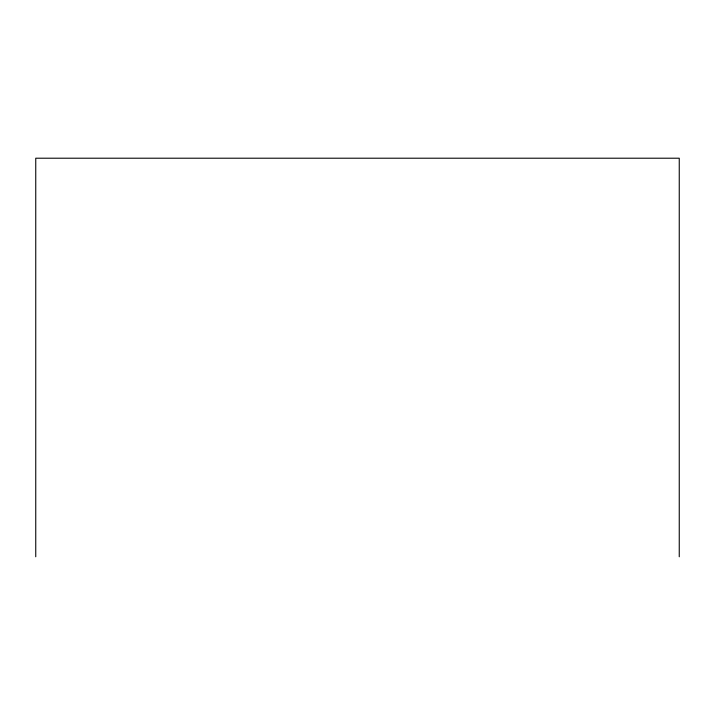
<?xml version="1.0" encoding="UTF-8"?>
<svg xmlns="http://www.w3.org/2000/svg" width="715" height="715" viewBox="0 0 715 715"><rect width="100%" height="100%" fill="white"/><g stroke="black" fill="none" stroke-linecap="round" stroke-linejoin="round"><path stroke-width="1.07" d="M679.25 556.788L679.25 158.212L35.75 158.212L35.75 556.788"/></g></svg>
